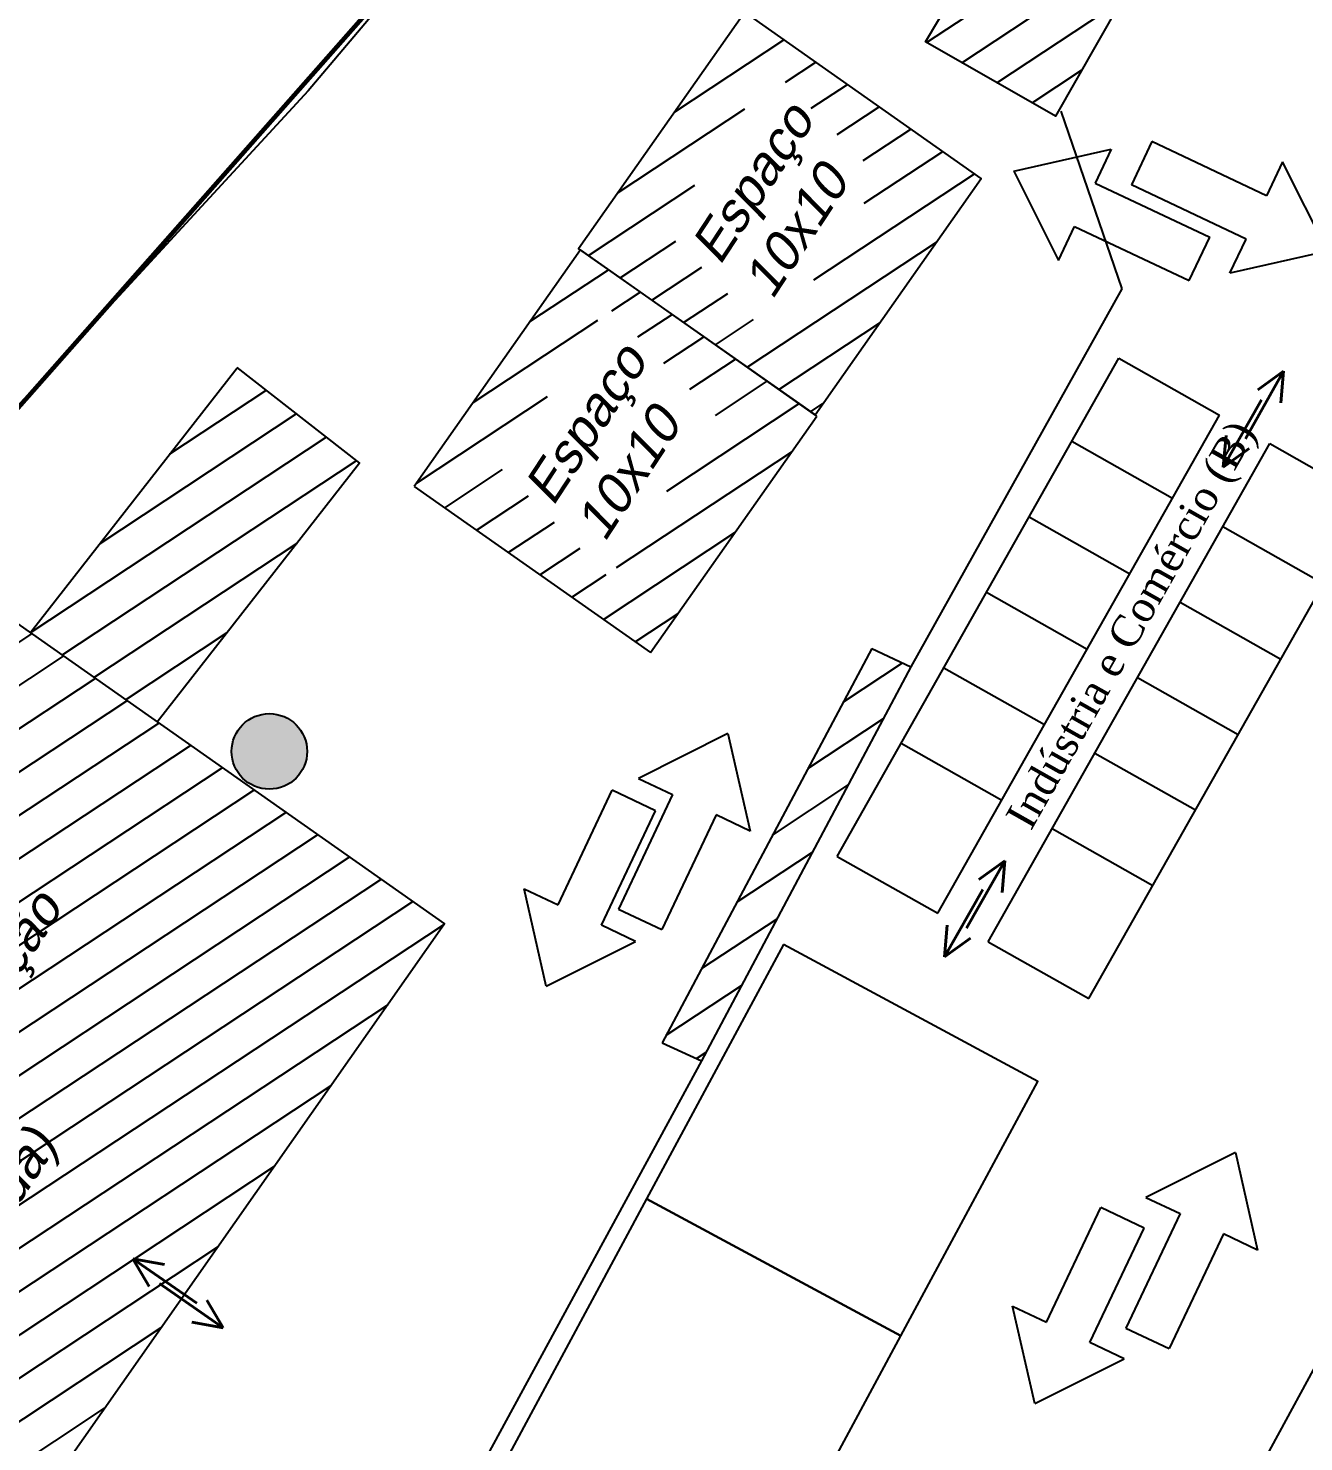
# Model space of a CAD drawing. Header units: metres. Extents: x 2113 to 5678, y -2764 to 956.
# Drawn here: x 3140.4 to 3184.55, y 673.97 to 722.87 of the extents above; entities that cross this region are included whole.
import ezdxf

# ---------------------------------------------------------------- set-up
doc = ezdxf.new("R2010")
doc.units = ezdxf.units.M
doc.header["$MEASUREMENT"] = 0
for name, color, linetype in [('ATUALIZADO', 4, 'Continuous'), ('ESTRUTURA', 7, 'Continuous'), ('PAREDE', 7, 'Continuous'), ('TELHADO', 6, 'Continuous'), ('TextoÁreas', 7, 'Continuous'), ('TXT_QUADRAFISCAL_5000', 7, 'Continuous')]:
    doc.layers.add(name, color=color, linetype=linetype)
doc.styles.add('TimesNewRoman', font='times.ttf')
doc.styles.add('util2000', font='arial.ttf', dxfattribs={"oblique": 12.000028})
pattern_1 = [(33.44193, (0, 0), (-0.68886446, 1.04305597), [])]

# ---------------------------------------------------------------- blocks, each defined once
blk = doc.blocks.new('Setaxr01')
for p, q in [((1500, 0), (925, 450)), ((925, 450), (925, 175)), ((925, 175), (0, 175)), ((0, 175), (0, -175)), ((1500, 0), (925, -450)), ((925, -175), (0, -175)), ((925, -450), (925, -175))]:
    blk.add_line(p, q)

msp = doc.modelspace()

# ---------------------------------------------------------------- hatches: boundary and pattern name
at = {"layer": 'ATUALIZADO'}
h = msp.add_hatch(dxfattribs=at)
h.set_pattern_fill('ANSI31,_O', color=256, scale=10, angle=-11.5581)
h.set_pattern_definition(pattern_1)
h.paths.add_polyline_path([(3181.158, 728.972), (3176.893, 731.517), (3171.454, 722.402), (3175.952, 719.838)])
h.paths.add_polyline_path([(3175.48, 721.972), (3179.714, 728.422), (3177.506, 730.652), (3173.272, 724.201)], flags=24)
h = msp.add_hatch(dxfattribs=at)
h.set_pattern_fill('ANSI31,_O', color=256, scale=10, angle=-11.5581)
h.set_pattern_definition(pattern_1)
h.paths.add_polyline_path([(3154.807, 691.884), (3138.214, 703.547), (3119.723, 677.238), (3136.389, 665.641)])
h.paths.add_polyline_path([(3134.847, 672.554), (3145.506, 688.794), (3140.128, 694.225), (3129.469, 677.985)], flags=24)
at = {"layer": 'PAREDE'}
h = msp.add_hatch(color=5, dxfattribs=at)
h.dxf.hatch_style = 1
h.paths.add_polyline_path([(3150.055, 697.854, 1), (3147.441, 697.854, 1)])

# ---------------------------------------------------------------- linework, layer by layer
at = {"color": 1, "lineweight": 60, "flags": 128}
msp.add_lwpolyline([(3121.287, 688.503), (3166.468, 739.667), (3194.388, 749.239), (3226.761, 740.576), (3235.314, 735.067), (3250.809, 733.228), (3252.242, 732.465), (3257.809, 742.858), (3261.982, 742.294), (3255.375, 726.498), (3256.746, 717.796), (3291.422, 676.938), (3270.28, 655.968)], dxfattribs=at)
at = {"layer": 'ATUALIZADO'}
for p, q in [((3162.78, 719.982), (3166.558, 722.477)), ((3166.607, 721.012), (3167.657, 721.705)), ((3167.504, 720.106), (3168.756, 720.933)), ((3160.815, 717.187), (3165.204, 720.085)), ((3168.401, 719.2), (3169.854, 720.16)), ((3169.298, 718.295), (3170.953, 719.388)), ((3169.33, 716.818), (3172.052, 718.616)), ((3159.79, 715.011), (3163.469, 717.441)), ((3167.594, 714.174), (3173.151, 717.843)), ((3160.889, 714.239), (3162.818, 715.514)), ((3159.513, 715.206), (3153.763, 707.025)), ((3167.694, 709.456), (3159.513, 715.206)), ((3165.284, 711.15), (3171.837, 715.478)), ((3157.769, 712.724), (3160.488, 714.52)), ((3161.987, 713.467), (3163.715, 714.608)), ((3160.607, 713.101), (3161.587, 713.748)), ((3163.086, 712.694), (3164.612, 713.702)), ((3155.804, 709.929), (3160.113, 712.775)), ((3161.504, 712.195), (3162.686, 712.976)), ((3164.185, 711.922), (3165.509, 712.797)), ((3166.383, 710.378), (3169.872, 712.682)), ((3162.401, 711.29), (3163.785, 712.203)), ((3163.298, 710.384), (3164.884, 711.431)), ((3164.195, 709.478), (3165.982, 710.659)), ((3153.839, 707.133), (3158.378, 710.13)), ((3162.504, 706.863), (3167.081, 709.887)), ((3167.481, 709.605), (3167.907, 709.886)), ((3161.944, 701.274), (3167.694, 709.456)), ((3160.768, 704.219), (3166.826, 708.22)), ((3154.819, 706.282), (3156.819, 707.603)), ((3153.763, 707.025), (3161.944, 701.274)), ((3155.918, 705.51), (3157.715, 706.697)), ((3157.017, 704.738), (3158.612, 705.791)), ((3160.313, 702.421), (3164.861, 705.424)), ((3158.115, 703.965), (3159.509, 704.886)), ((3159.214, 703.193), (3160.406, 703.98)), ((3161.412, 701.648), (3162.896, 702.628)), ((3169.596, 701.415), (3162.344, 687.775)), ((3169.596, 701.415), (3170.954, 700.784)), ((3170.954, 700.784), (3163.702, 687.144))]:
    msp.add_line(p, q, dxfattribs=at)
at = {"layer": 'ATUALIZADO', "linetype": 'Continuous'}
for p, q in [((3145.304, 708.146), (3148.632, 710.344)), ((3142.887, 705.052), (3149.673, 709.534)), ((3140.473, 701.959), (3150.714, 708.723)), ((3141.571, 701.187), (3151.754, 707.912)), ((3142.67, 700.415), (3149.711, 705.065)), ((3143.769, 699.642), (3147.293, 701.97)), ((3168.618, 699.575), (3170.657, 700.922)), ((3144.868, 698.87), (3144.876, 698.875)), ((3167.39, 697.267), (3170, 698.99)), ((3166.163, 694.958), (3168.773, 696.681)), ((3164.935, 692.649), (3167.545, 694.373)), ((3163.708, 690.341), (3166.318, 692.064)), ((3162.48, 688.032), (3165.09, 689.755)), ((3163.527, 687.225), (3163.863, 687.447))]:
    msp.add_line(p, q, dxfattribs=at)
at = {"layer": 'ATUALIZADO'}
for points in [[(3166.539, 740.166), (3150.087, 720.71), (3136.562, 706.056), (3121.287, 688.503), (3108.81, 663.963), (3106.476, 659.603)], [(3176.893, 731.517), (3181.158, 728.972), (3175.952, 719.838), (3171.454, 722.402), (3176.893, 731.517)], [(3176.137, 720.008), (3178.249, 713.856)], [(3178.249, 713.856), (3170.954, 700.784)], [(3140.472, 701.96), (3147.631, 711.125)], [(3147.622, 711.132), (3151.867, 707.824), (3144.87, 698.868)], [(3138.214, 703.547), (3154.807, 691.884), (3136.389, 665.641), (3119.723, 677.238), (3138.214, 703.547)], [(3162.344, 687.775), (3163.702, 687.144)], [(3163.702, 687.144), (3155.27, 671.628), (3139.801, 643.062), (3164.701, 631.408)]]:
    msp.add_lwpolyline(points, dxfattribs=at)
msp.add_lwpolyline([(3167.634, 709.498), (3173.384, 717.679), (3165.203, 723.43), (3159.453, 715.248)], close=True, dxfattribs=at)
at = {"layer": 'ESTRUTURA'}
for p, q in [((3168.404, 694.222), (3178.15, 711.457)), ((3178.15, 711.457), (3181.632, 709.488)), ((3178.15, 711.457), (3181.632, 709.488)), ((3171.885, 692.253), (3181.632, 709.488)), ((3171.885, 692.253), (3181.632, 709.488)), ((3173.626, 691.269), (3183.373, 708.504)), ((3173.626, 691.269), (3183.373, 708.504)), ((3176.526, 708.585), (3180.008, 706.616)), ((3183.373, 708.504), (3186.855, 706.535)), ((3183.373, 708.504), (3186.855, 706.535)), ((3177.108, 689.3), (3186.855, 706.535)), ((3177.108, 689.3), (3186.855, 706.535)), ((3175.049, 705.973), (3178.531, 704.004)), ((3181.749, 705.631), (3185.23, 703.662)), ((3173.572, 703.362), (3177.054, 701.393)), ((3180.272, 703.02), (3183.754, 701.051)), ((3172.096, 700.751), (3175.577, 698.782)), ((3178.795, 700.408), (3182.277, 698.439)), ((3170.619, 698.139), (3174.101, 696.17)), ((3177.318, 697.797), (3180.8, 695.828)), ((3175.842, 695.186), (3179.323, 693.217)), ((3168.404, 694.222), (3171.885, 692.253)), ((3168.404, 694.222), (3171.885, 692.253)), ((3173.626, 691.269), (3177.108, 689.3))]:
    msp.add_line(p, q, dxfattribs=at)
at = {"layer": 'PAREDE'}
msp.add_line((3199.143, 702.76), (3175.295, 658.814), dxfattribs=at)
for points in [[(3166.54, 691.174), (3161.801, 682.369), (3170.606, 677.63), (3175.345, 686.435)], [(3161.801, 682.369), (3157.061, 673.563), (3165.867, 668.824), (3170.606, 677.63)]]:
    msp.add_lwpolyline(points, close=True, dxfattribs=at)
msp.add_circle((3148.748, 697.854), 1.307, dxfattribs=at)
at = {"layer": 'TELHADO', "lineweight": 40}
for p, q in [((3182.53, 708.672), (3183.851, 711.008)), ((3182.53, 708.672), (3183.851, 711.008)), ((3183.851, 711.008), (3182.957, 710.362)), ((3183.851, 711.008), (3182.957, 710.362)), ((3183.851, 711.008), (3183.758, 709.909)), ((3183.851, 711.008), (3183.758, 709.909)), ((3183.086, 710.02), (3181.765, 707.684)), ((3183.086, 710.02), (3181.765, 707.684)), ((3181.765, 707.684), (3181.858, 708.783)), ((3181.765, 707.684), (3181.858, 708.783)), ((3181.765, 707.684), (3182.659, 708.33)), ((3181.765, 707.684), (3182.659, 708.33)), ((3172.881, 691.733), (3174.202, 694.069)), ((3172.881, 691.733), (3174.202, 694.069)), ((3174.202, 694.069), (3173.308, 693.423)), ((3174.202, 694.069), (3173.308, 693.423)), ((3174.202, 694.069), (3174.109, 692.97)), ((3174.202, 694.069), (3174.109, 692.97)), ((3173.437, 693.081), (3172.116, 690.745)), ((3173.437, 693.081), (3172.116, 690.745)), ((3172.116, 690.745), (3172.209, 691.844)), ((3172.116, 690.745), (3172.209, 691.844)), ((3172.116, 690.745), (3173.01, 691.391)), ((3172.116, 690.745), (3173.01, 691.391)), ((3146.233, 678.765), (3144.027, 680.294)), ((3144.027, 680.294), (3145.114, 680.101)), ((3144.027, 680.294), (3144.589, 679.345)), ((3146.233, 678.765), (3144.027, 680.294)), ((3144.027, 680.294), (3145.114, 680.101)), ((3144.027, 680.294), (3144.589, 679.345)), ((3144.942, 679.442), (3147.148, 677.913)), ((3144.942, 679.442), (3147.148, 677.913)), ((3147.148, 677.913), (3146.586, 678.862)), ((3147.148, 677.913), (3146.586, 678.862)), ((3147.148, 677.913), (3146.061, 678.106)), ((3147.148, 677.913), (3146.061, 678.106))]:
    msp.add_line(p, q, dxfattribs=at)
at = {"layer": 'TXT_QUADRAFISCAL_5000', "lineweight": 100}
msp.add_circle((3219.298, 602.739), 237.953, dxfattribs=at)
msp.add_circle((3219.298, 602.739), 237.953, dxfattribs=at)

# ---------------------------------------------------------------- block references
at = {"layer": 'TELHADO', "lineweight": 40}
for p, xscale, yscale, zscale, rotation in [((3178.941, 718.202), 0.004741178336992526, 0.004741178336992526, 0.004741178336992526, 334.7231780143662), ((3180.94, 714.892), 0.004741178336992526, 0.004741178336992526, 0.004741178336992526, 154.7231780143663), ((3161.584, 692.044), 0.004741178758069244, 0.004741178758069244, 0.004741178758069244, 64.7231804172141), ((3161.368, 696.157), 0.004741178758069244, 0.004741178758069244, 0.004741178758069244, 244.7231804172141), ((3179.145, 677.547), 0.004741178758069244, 0.004741178758069244, 0.004741178758069244, 64.7231804172141), ((3178.273, 681.718), 0.004741178758069244, 0.004741178758069244, 0.004741178758069244, 244.7231804172141)]:
    msp.add_blockref('Setaxr01', p, dxfattribs=dict(at, xscale=xscale, yscale=yscale, zscale=zscale, rotation=rotation))

# ---------------------------------------------------------------- texts
at = {"layer": 'PAREDE', "style": 'util2000', "oblique": 12}
for s, p in [('Espaço', (3158.562, 706.294)), ('10x10', (3160.347, 705.054))]:
    msp.add_text(s, height=1.3, rotation=56.7219, dxfattribs=at).set_placement(p)
at = {"layer": 'PAREDE', "color": 1, "char_height": 1.3, "attachment_point": 7, "rotation": 56.7219, "style": 'util2000'}
for s, insert, width in [('{\\f@Arial Unicode MS|b0|i0|c0|p34;\\C256;Espaço \\P10x10}', (3166.166, 713.433), 7.7325), ('{\\f@Arial Unicode MS|b0|i0|c0|p34;\\C256;Expositores Decoração e Mobiliário\\P(área fechada)}', (3135.286, 674.153), 19.59685)]:
    msp.add_mtext(s, dxfattribs=dict(at, insert=insert, width=width))
at = {"layer": 'TextoÁreas', "style": 'TimesNewRoman'}
for s, height, rotation, p in [('Indústria e Comércio (B)', 1.04877, 60.5112, (3175.105, 695.076)), ('Expositores Externos', 3.93287, 24.164, (3177.529, 658.928))]:
    msp.add_text(s, height=height, rotation=rotation, dxfattribs=at).set_placement(p)

doc.saveas('drawing.dxf')
